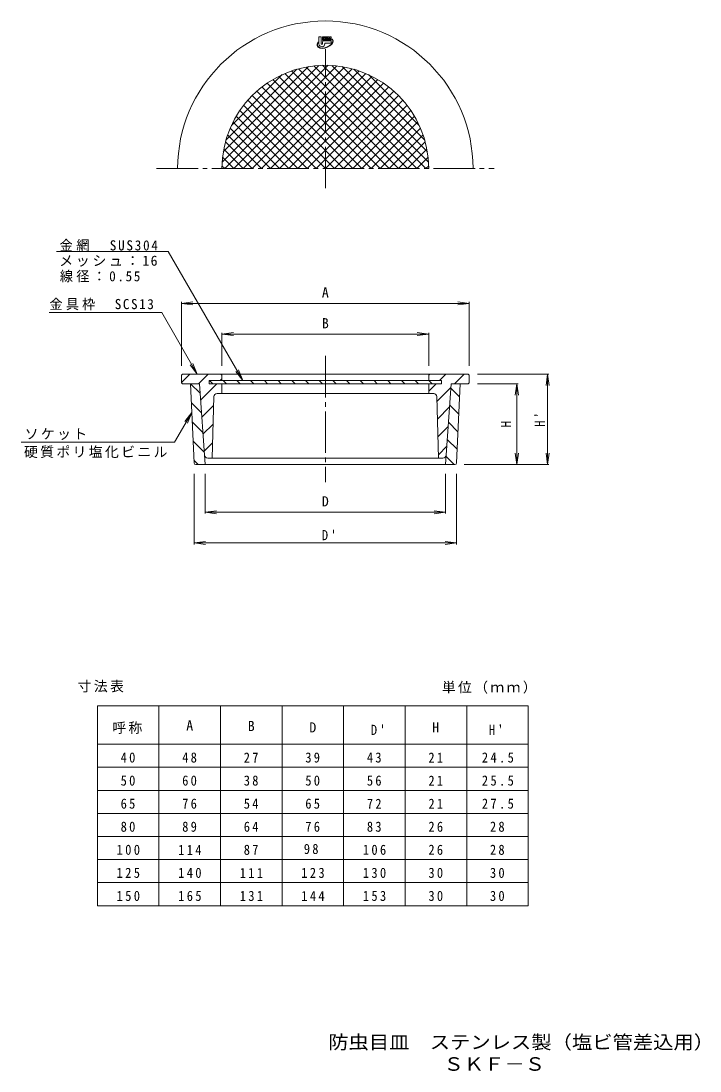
# Model space of a CAD drawing. Units: millimetres, scale not verified. Extents: x -252 to 189, y -344 to 339.
import ezdxf
from ezdxf.enums import TextEntityAlignment as Align

# ---------------------------------------------------------------- set-up
doc = ezdxf.new("R2010")
doc.units = ezdxf.units.MM
doc.header["$LTSCALE"] = 3
doc.linetypes.add('CHAIN2', pattern=[12, 9, -1, 1, -1])
for name, color, linetype, lineweight in [('2-0_通り芯', 7, 'CHAIN2', 9), ('2-2_蓋', 4, 'Continuous', 18), ('2-4_寸法', 7, 'Continuous', 9), ('2-5_仕様文', 7, 'Continuous', 9), ('2-F_2-Fﾚｲﾔ', 7, 'Continuous', 9)]:
    doc.layers.add(name, color=color, linetype=linetype, lineweight=lineweight)
doc.layers.add('F-4_F-4ﾚｲﾔ', color=2, linetype='Continuous')
doc.layers.add('F-5_F-5ﾚｲﾔ', color=2, linetype='Continuous')
doc.styles.add('ＭＳ ゴシック', font='')
doc.styles.get('ＭＳ ゴシック').set_extended_font_data('MS Gothic')

msp = doc.modelspace()

# ---------------------------------------------------------------- linework, layer by layer
at = {"layer": '2-0_通り芯'}
for p, q in [((-54.495, 230.154), (-54.495, 320.58)), ((-164.215, 242.964), (55.224, 242.964)), ((-54.495, 121.116), (-54.495, 38.983))]:
    msp.add_line(p, q, dxfattribs=at)
at = {"layer": '2-2_蓋'}
for p, q in [((-58.625, 328.629), (-57.121, 328.629)), ((-58.625, 328.629), (-58.625, 323.989)), ((-57.121, 324.15), (-57.121, 328.629)), ((-56.371, 326.714), (-56.371, 328.314)), ((-56.051, 328.634), (-55.177, 328.634)), ((-55.79, 328.004), (-55.79, 327.008)), ((-55.498, 328.231), (-55.723, 328.231)), ((-55.431, 328.007), (-55.431, 327.891)), ((-54.86, 327.891), (-55.43, 327.891)), ((-54.858, 327.891), (-54.858, 328.314)), ((-54.6, 328.322), (-54.6, 326.721)), ((-53.407, 328.642), (-54.28, 328.642)), ((-54.019, 328.013), (-54.019, 327.016)), ((-53.727, 328.239), (-53.952, 328.239)), ((-53.66, 327.016), (-53.66, 328.015)), ((-53.088, 326.721), (-53.088, 328.322)), ((-56.389, 324.116), (-56.389, 325.373)), ((-56.051, 326.394), (-55.177, 326.394)), ((-55.662, 326.796), (-55.559, 326.796)), ((-55.431, 327.008), (-55.431, 327.115)), ((-54.28, 326.401), (-53.407, 326.401)), ((-53.891, 326.804), (-53.788, 326.804)), ((-121.564, 247.173), (-58.704, 310.032)), ((-120.804, 253.871), (-65.403, 309.273)), ((-119.832, 242.964), (-52.657, 310.139)), ((-119.078, 261.538), (-73.069, 307.547)), ((-113.892, 242.964), (-47.101, 309.756)), ((-107.953, 242.964), (-41.937, 308.98)), ((-102.013, 242.964), (-37.103, 307.875)), ((-6.978, 242.964), (-71.888, 307.875)), ((-1.038, 242.964), (-67.054, 308.98)), ((4.901, 242.964), (-61.89, 309.756)), ((10.841, 242.964), (-56.334, 310.139)), ((12.573, 247.173), (-50.287, 310.032)), ((11.813, 253.871), (-43.588, 309.273)), ((10.087, 261.538), (-35.922, 307.547)), ((-115.579, 270.977), (-82.508, 304.047)), ((-96.073, 242.964), (-32.556, 306.482)), ((-90.134, 242.964), (-28.265, 304.833)), ((-30.737, 242.964), (-88.625, 300.852)), ((-24.797, 242.964), (-84.784, 302.951)), ((-84.194, 242.964), (-24.207, 302.951)), ((-18.857, 242.964), (-80.726, 304.833)), ((-78.254, 242.964), (-20.366, 300.852)), ((-12.918, 242.964), (-76.435, 306.482)), ((6.588, 270.977), (-26.483, 304.047)), ((-42.616, 242.964), (-95.701, 296.049)), ((-36.676, 242.964), (-92.261, 298.549)), ((-72.315, 242.964), (-16.73, 298.549)), ((-66.375, 242.964), (-13.29, 296.049)), ((-60.435, 242.964), (-104.89, 287.419)), ((-54.495, 242.964), (-102.013, 290.482)), ((-48.556, 242.964), (-98.95, 293.359)), ((-60.435, 242.964), (-10.041, 293.359)), ((-54.495, 242.964), (-6.978, 290.482)), ((-48.556, 242.964), (-4.101, 287.419)), ((-72.315, 242.964), (-110.08, 280.73)), ((-66.375, 242.964), (-107.58, 284.17)), ((-42.616, 242.964), (-1.411, 284.17)), ((-36.676, 242.964), (1.089, 280.73)), ((-84.194, 242.964), (-114.483, 273.253)), ((-78.254, 242.964), (-112.384, 277.094)), ((-30.737, 242.964), (3.393, 277.094)), ((-24.797, 242.964), (5.492, 273.253)), ((-90.134, 242.964), (-116.365, 269.195)), ((-18.857, 242.964), (7.374, 269.195)), ((-102.013, 242.964), (-119.406, 260.357)), ((-96.073, 242.964), (-118.013, 264.904)), ((-12.918, 242.964), (9.022, 264.904)), ((-6.978, 242.964), (10.415, 260.357)), ((-107.953, 242.964), (-120.512, 255.523)), ((-1.038, 242.964), (11.521, 255.523)), ((-113.892, 242.964), (-121.287, 250.359)), ((4.901, 242.964), (12.296, 250.359)), ((-119.832, 242.964), (-121.67, 244.803)), ((10.841, 242.964), (12.679, 244.803)), ((-147.945, 103.83), (-142.448, 109.327)), ((-136.869, 103.027), (-130.569, 109.327)), ((19.663, 105.127), (23.863, 109.327)), ((29.443, 103.027), (35.743, 109.327)), ((-142.02, 103.027), (-135.86, 96.867)), ((-135.552, 92.465), (-124.989, 103.027)), ((-129.759, 105.127), (-127.659, 103.027)), ((-122.889, 105.127), (-121.695, 106.321)), ((-120.85, 105.127), (-118.75, 103.027)), ((-111.94, 105.127), (-109.84, 103.027)), ((-103.031, 105.127), (-100.931, 103.027)), ((-94.121, 105.127), (-92.021, 103.027)), ((-85.212, 105.127), (-83.112, 103.027)), ((-76.302, 105.127), (-74.202, 103.027)), ((-67.393, 105.127), (-65.293, 103.027)), ((-58.483, 105.127), (-56.383, 103.027)), ((-49.574, 105.127), (-47.474, 103.027)), ((-40.664, 105.127), (-38.564, 103.027)), ((-31.754, 105.127), (-29.654, 103.027)), ((-22.845, 105.127), (-20.745, 103.027)), ((-13.935, 105.127), (-11.835, 103.027)), ((-5.026, 105.127), (-2.926, 103.027)), ((3.884, 105.127), (5.984, 103.027)), ((12.705, 98.169), (17.563, 103.027)), ((12.793, 105.127), (14.893, 103.027)), ((18.083, 91.668), (27.138, 100.723)), ((27.103, 100.216), (32.704, 94.615)), ((-141.521, 90.649), (-134.967, 84.095)), ((-134.775, 81.362), (-127.141, 88.996)), ((26.327, 89.113), (32.204, 83.236)), ((18.372, 80.078), (26.245, 87.95)), ((-140.974, 78.223), (-134.073, 71.322)), ((-133.999, 70.259), (-127.445, 76.813)), ((18.661, 68.487), (25.352, 75.178)), ((25.55, 78.01), (31.703, 71.857)), ((-140.427, 65.797), (-133.18, 58.55)), ((-133.223, 59.156), (-127.749, 64.63)), ((18.95, 56.897), (24.459, 62.405)), ((24.774, 66.907), (31.202, 60.478)), ((23.997, 55.804), (29.274, 50.527)), ((-139.881, 53.37), (-137.037, 50.527))]:
    msp.add_line(p, q, dxfattribs=at)
at = {"layer": '2-2_蓋', "color": 3}
for p, q in [((-147.315, 109.327), (-147.945, 108.697)), ((38.325, 109.327), (-147.315, 109.327)), ((38.325, 109.327), (38.955, 108.697)), ((-147.315, 103.027), (-136.29, 103.027)), ((-142.065, 103.027), (-139.8, 51.531)), ((-132.619, 50.527), (-136.29, 103.027)), ((-130.095, 105.127), (21.105, 105.127)), ((-130.095, 103.027), (-130.095, 105.127)), ((-130.095, 103.027), (21.105, 103.027)), ((-121.695, 103.027), (-121.695, 96.727)), ((12.705, 103.027), (12.705, 96.727)), ((21.105, 103.027), (21.105, 105.127)), ((23.628, 50.527), (27.3, 103.027)), ((38.325, 103.027), (27.3, 103.027)), ((33.075, 103.027), (30.809, 51.531)), ((-124.9, 96.727), (15.909, 96.727)), ((-126.999, 94.683), (-127.995, 54.727)), ((18.008, 94.683), (19.005, 54.727)), ((21.964, 54.727), (-130.955, 54.727)), ((-138.751, 50.527), (29.76, 50.527))]:
    msp.add_line(p, q, dxfattribs=at)
at = {"layer": '2-2_蓋'}
for points in [[(-52.812, 326.4), (-52.279, 326.4), (-52.279, 328.029), (-51.866, 326.397), (-51.591, 326.397), (-51.19, 328.006), (-51.19, 326.4), (-50.657, 326.4), (-50.657, 328.633), (-51.505, 328.633), (-51.727, 327.726)], [(-51.73, 327.726), (-51.952, 328.633), (-52.812, 328.633), (-52.812, 326.4)], [(-55.798, 326.015), (-50.65, 326.015), (-50.65, 324.462), (-54.495, 324.462)], [(-55.431, 327.115), (-54.858, 327.115), (-54.858, 326.714)]]:
    msp.add_lwpolyline(points, dxfattribs=at)
at = {"layer": '2-2_蓋', "color": 3}
for points in [[(-122.325, 109.327), (-121.695, 108.697), (-121.695, 105.127)], [(13.335, 109.327), (12.705, 108.697), (12.705, 105.127)], [(-147.315, 103.027), (-147.945, 103.657), (-147.945, 108.697)], [(38.325, 103.027), (38.955, 103.657), (38.955, 108.697)]]:
    msp.add_lwpolyline(points, dxfattribs=at)
for centre, radius, start, end in [((-54.495, 242.964), 95.97, 0, 180), ((-54.495, 242.964), 67.2, 0, 180), ((-124.9, 94.627), 2.1, 90, 178.49256), ((15.909, 94.627), 2.1, 1.50744, 90), ((-130.955, 56.827), 2.1, 184, 270), ((21.964, 56.827), 2.1, 270, 356), ((-138.751, 51.577), 1.05, 182.51939, 270), ((29.76, 51.577), 1.05, 270, 357.48061)]:
    msp.add_arc(centre, radius, start, end, dxfattribs=at)
at = {"layer": '2-2_蓋'}
for centre, radius, start, end in [((-56.051, 328.314), 0.32, 90, 180), ((-55.081, 328.01), 0.709, 171.26836, 180.46741), ((-55.539, 328.085), 0.245, 150.01446, 172.24092), ((-55.693, 328.166), 0.0711, 114.60731, 144.54739), ((-55.527, 328.166), 0.0711, 35.45261, 65.39269), ((-55.682, 328.085), 0.245, 7.75908, 29.98554), ((-56.14, 328.01), 0.709, 359.69501, 8.73164), ((-55.177, 328.314), 0.32, 0, 90), ((-54.28, 328.322), 0.32, 90, 180), ((-53.31, 328.019), 0.709, 171.26836, 180.46741), ((-53.768, 328.093), 0.245, 150.01446, 172.24092), ((-53.923, 328.174), 0.0711, 114.60731, 144.54739), ((-53.757, 328.174), 0.0711, 35.45261, 65.39269), ((-53.911, 328.093), 0.245, 7.75908, 29.98554), ((-54.369, 328.019), 0.709, 359.69501, 8.73164), ((-53.407, 328.322), 0.32, 0, 90), ((-59.217, 324.946), 0.132, 322.01794, 147.75533), ((-56.77, 324.06), 1.856, 182.19416, 278.85423), ((-56.755, 324.14), 0.367, 178.50222, 356.21227), ((-56.751, 324.049), 1.843, 278.32817, 0.85303), ((-55.703, 325.335), 0.687, 97.98212, 176.81095), ((-56.051, 326.714), 0.32, 180, 270), ((-55.182, 327.019), 0.609, 181.07789, 195.15848), ((-55.643, 326.894), 0.131, 195.07587, 219.33216), ((-55.715, 326.843), 0.0431, 226.99615, 264.88915), ((-55.661, 327.268), 0.472, 263.03486, 269.949), ((-55.56, 327.268), 0.472, 270.051, 276.96513), ((-55.506, 326.843), 0.0431, 275.11084, 313.00385), ((-55.578, 326.894), 0.131, 320.66784, 344.92413), ((-56.039, 327.019), 0.609, 344.84152, 358.92211), ((-55.177, 326.714), 0.32, 270, 360), ((-54.533, 324.087), 0.376, 130.46782, 181.57901), ((-54.495, 323.968), 0.494, 90.10422, 124.90014), ((-54.28, 326.721), 0.32, 180, 270), ((-53.411, 327.027), 0.609, 181.07789, 195.15848), ((-53.872, 326.902), 0.131, 195.07587, 219.33216), ((-53.944, 326.851), 0.0431, 226.99615, 264.88915), ((-53.89, 327.276), 0.472, 263.03486, 269.949), ((-53.789, 327.276), 0.472, 270.051, 276.96513), ((-53.736, 326.851), 0.0431, 275.11084, 313.00385), ((-53.807, 326.902), 0.131, 320.66784, 344.92413), ((-54.268, 327.027), 0.609, 344.84152, 358.92211), ((-53.407, 326.721), 0.32, 270, 360), ((-50.02, 326.96), 0.136, 36.28354, 224.32278)]:
    msp.add_arc(centre, radius, start, end, dxfattribs=at)
for major_axis, ratio, start_param, end_param in [((-5.148, -1.874), 0.566667, 5.5845956, 9.6447958), ((-4.89, -1.78), 0.54386, 5.602577, 9.6324738)]:
    msp.add_ellipse((-54.703, 324.575), major_axis=major_axis, ratio=ratio, start_param=start_param, end_param=end_param, dxfattribs=at)
at = {"layer": '2-4_寸法'}
for p, q in [((-147.945, 155.327), (-140.51, 156.306)), ((-147.945, 156.227), (-147.945, 114.697)), ((-147.945, 155.327), (38.955, 155.327)), ((-147.945, 155.327), (-140.51, 154.348)), ((38.955, 155.327), (31.519, 156.306)), ((38.955, 155.327), (31.519, 154.348)), ((38.955, 156.227), (38.955, 114.697)), ((-121.695, 135.327), (-114.26, 136.306)), ((-121.695, 136.227), (-121.695, 114.697)), ((-121.695, 135.327), (12.705, 135.327)), ((-121.695, 135.327), (-114.26, 134.348)), ((12.705, 135.327), (5.269, 136.306)), ((12.705, 135.327), (5.269, 134.348)), ((12.705, 136.227), (12.705, 114.697)), ((90.855, 109.327), (44.325, 109.327)), ((89.955, 109.327), (88.976, 101.891)), ((89.955, 50.527), (89.955, 109.327)), ((89.955, 109.327), (90.933, 101.891)), ((70.855, 103.027), (44.325, 103.027)), ((69.955, 103.027), (68.976, 95.591)), ((69.955, 50.527), (69.955, 103.027)), ((69.955, 103.027), (70.933, 95.591)), ((69.955, 50.527), (68.976, 57.963)), ((69.955, 50.527), (70.933, 57.963)), ((89.955, 50.527), (88.976, 57.963)), ((89.955, 50.527), (90.933, 57.963)), ((90.855, 50.527), (35.76, 50.527)), ((-139.755, -1.373), (-139.755, 44.527)), ((-132.619, 18.627), (-132.619, 44.527)), ((23.628, 18.627), (23.628, 44.527)), ((30.765, -1.373), (30.765, 44.527)), ((-132.619, 19.527), (-125.183, 20.506)), ((23.628, 19.527), (16.193, 20.506)), ((-132.619, 19.527), (23.628, 19.527)), ((-132.619, 19.527), (-125.183, 18.548)), ((23.628, 19.527), (16.193, 18.548)), ((-139.755, -0.473), (-132.32, 0.506)), ((30.765, -0.473), (23.329, 0.506)), ((-139.755, -0.473), (30.765, -0.473)), ((-139.755, -0.473), (-132.32, -1.452)), ((30.765, -0.473), (23.329, -1.452))]:
    msp.add_line(p, q, dxfattribs=at)
at = {"layer": '2-5_仕様文'}
for p, q in [((-156.608, 189.157), (-229.24, 189.157)), ((-108.093, 105.127), (-156.608, 189.157)), ((-160.823, 149.374), (-234.054, 149.374)), ((-137.702, 109.327), (-160.823, 149.374)), ((-137.702, 109.327), (-140.572, 116.256)), ((-137.702, 109.327), (-142.268, 115.277)), ((-108.093, 105.127), (-112.659, 111.077)), ((-108.093, 105.127), (-110.964, 112.056)), ((-141.247, 84.436), (-152.479, 64.983)), ((-141.247, 84.436), (-145.813, 78.486)), ((-141.247, 84.436), (-144.118, 77.507)), ((-152.479, 64.983), (-252.269, 64.983))]:
    msp.add_line(p, q, dxfattribs=at)
at = {"layer": '2-F_2-Fﾚｲﾔ'}
for p, q in [((-202.635, -106.35), (-202.635, -236.35)), ((-202.635, -106.35), (77.365, -106.35)), ((-162.635, -106.35), (-162.635, -236.35)), ((-122.635, -106.35), (-122.635, -236.35)), ((-82.635, -106.35), (-82.635, -236.35)), ((-42.635, -106.35), (-42.635, -236.35)), ((-2.635, -106.35), (-2.635, -236.35)), ((37.365, -106.35), (37.365, -236.35)), ((77.365, -106.35), (77.365, -236.35)), ((-202.635, -131.35), (77.365, -131.35)), ((-202.635, -146.35), (77.365, -146.35)), ((-202.635, -161.35), (77.365, -161.35)), ((-202.635, -176.35), (77.365, -176.35)), ((-202.635, -191.35), (77.365, -191.35)), ((-202.635, -206.35), (77.365, -206.35)), ((-202.635, -221.35), (77.365, -221.35)), ((-202.635, -236.35), (77.365, -236.35))]:
    msp.add_line(p, q, dxfattribs=at)

# ---------------------------------------------------------------- texts
at = {"layer": '2-4_寸法', "style": 'ＭＳ ゴシック'}
for s, p in [('A', (-56.745, 157.127)), ('B', (-56.745, 137.127)), ('D', (-56.745, 21.327))]:
    msp.add_text(s, height=6.598, dxfattribs=at).set_placement(p, align=Align.BOTTOM_LEFT)
msp.add_text('H', height=6.598, rotation=90, dxfattribs=at).set_placement((68.155, 74.527), align=Align.BOTTOM_LEFT)
at = {"layer": '2-4_寸法', "insert": (88.155, 75.052), "char_height": 6.598, "attachment_point": 7, "rotation": 90, "style": 'ＭＳ ゴシック'}
msp.add_mtext("\\T1.36;\\W0.9;H'", dxfattribs=at)
at = {"layer": '2-4_寸法', "insert": (-56.745, 1.327), "char_height": 6.598, "attachment_point": 7, "style": 'ＭＳ ゴシック'}
msp.add_mtext("\\T1.36;\\W0.9;D'", dxfattribs=at)
at = {"layer": '2-5_仕様文', "char_height": 6.598, "attachment_point": 7, "style": 'ＭＳ ゴシック'}
for s, insert in [('\\T1.27;\\W0.95;金網\u3000SUS304', (-227.18, 189.006)), ('\\T1.2;メッシュ：16', (-227.424, 179.139)), ('\\T1.25;\\W0.95;線径：0.55', (-227.031, 168.968)), ('\\T1.24;\\W0.95;金具枠\u3000SCS13', (-233.76, 150.849)), ('\\T1.17;ソケット', (-249.866, 66.468)), ('\\T1.17;硬質ポリ塩化ビニル', (-250.354, 54.719))]:
    msp.add_mtext(s, dxfattribs=dict(at, insert=insert))
at = {"layer": '2-F_2-Fﾚｲﾔ', "style": 'ＭＳ ゴシック'}
for s, p in [('A', (-144.885, -124.425)), ('B', (-104.885, -124.746)), ('D', (-64.885, -125.677)), ('H', (14.993, -125.677))]:
    msp.add_text(s, height=6.598, dxfattribs=at).set_placement(p, align=Align.BOTTOM_LEFT)
at = {"layer": '2-F_2-Fﾚｲﾔ', "char_height": 6.598, "attachment_point": 7, "style": 'ＭＳ ゴシック'}
for s, insert in [('\\T1.17;寸法表', (-215.478, -97.659)), ('\\T1.17;単位（ｍｍ）', (21.184, -98.475)), ('\\T1.17;呼称', (-192.974, -124.626)), ("\\T1.36;\\W0.9;D'", (-24.885, -125.307)), ("\\T1.36;\\W0.9;H'", (51.756, -125.307)), ('\\T1.36;\\W0.9;40', (-187.51, -143.35)), ('\\T1.36;\\W0.9;48', (-147.51, -143.35)), ('\\T1.36;\\W0.9;27', (-107.51, -143.35)), ('\\T1.36;\\W0.9;39', (-67.51, -143.35)), ('\\T1.36;\\W0.9;43', (-27.51, -143.35)), ('\\T1.36;\\W0.9;21', (12.49, -143.35)), ('\\T1.38;\\W0.9;24.5', (47.24, -143.35)), ('\\T1.36;\\W0.9;50', (-187.51, -158.35)), ('\\T1.36;\\W0.9;60', (-147.51, -158.35)), ('\\T1.36;\\W0.9;38', (-107.51, -158.35)), ('\\T1.36;\\W0.9;50', (-67.51, -158.35)), ('\\T1.36;\\W0.9;56', (-27.51, -158.35)), ('\\T1.36;\\W0.9;21', (12.49, -158.35)), ('\\T1.38;\\W0.9;25.5', (47.24, -158.35)), ('\\T1.36;\\W0.9;65', (-187.51, -173.35)), ('\\T1.36;\\W0.9;76', (-147.51, -173.35)), ('\\T1.36;\\W0.9;54', (-107.51, -173.35)), ('\\T1.36;\\W0.9;65', (-67.51, -173.35)), ('\\T1.36;\\W0.9;72', (-27.51, -173.35)), ('\\T1.36;\\W0.9;21', (12.49, -173.35)), ('\\T1.38;\\W0.9;27.5', (47.24, -173.35)), ('\\T1.36;\\W0.9;80', (-187.51, -188.35)), ('\\T1.36;\\W0.9;89', (-147.51, -188.35)), ('\\T1.36;\\W0.9;64', (-107.51, -188.35)), ('\\T1.36;\\W0.9;76', (-67.51, -188.35)), ('\\T1.36;\\W0.9;83', (-27.51, -188.35)), ('\\T1.36;\\W0.9;26', (12.49, -188.35)), ('\\T1.36;\\W0.9;28', (52.49, -188.35)), ('\\T1.38;\\W0.9;100', (-190.135, -203.35)), ('\\T1.38;\\W0.9;114', (-150.135, -203.35)), ('\\T1.36;\\W0.9;87', (-107.51, -203.35)), ('\\T1.36;\\W0.9;98', (-68.477, -202.839)), ('\\T1.38;\\W0.9;106', (-30.135, -203.35)), ('\\T1.36;\\W0.9;26', (12.49, -203.35)), ('\\T1.36;\\W0.9;28', (52.49, -203.35)), ('\\T1.38;\\W0.9;125', (-190.135, -218.35)), ('\\T1.38;\\W0.9;140', (-150.135, -218.35)), ('\\T1.38;\\W0.9;111', (-110.135, -218.35)), ('\\T1.38;\\W0.9;123', (-70.135, -218.35)), ('\\T1.38;\\W0.9;130', (-30.135, -218.35)), ('\\T1.36;\\W0.9;30', (12.49, -218.35)), ('\\T1.36;\\W0.9;30', (52.49, -218.35)), ('\\T1.38;\\W0.9;150', (-190.135, -233.35)), ('\\T1.38;\\W0.9;165', (-150.135, -233.35)), ('\\T1.38;\\W0.9;131', (-110.135, -233.35)), ('\\T1.38;\\W0.9;144', (-70.135, -233.35)), ('\\T1.38;\\W0.9;153', (-30.135, -233.35)), ('\\T1.36;\\W0.9;30', (12.49, -233.35)), ('\\T1.36;\\W0.9;30', (52.49, -233.35))]:
    msp.add_mtext(s, dxfattribs=dict(at, insert=insert))
at = {"layer": 'F-4_F-4ﾚｲﾔ', "style": 'ＭＳ ゴシック', "width": 1.1}
msp.add_text('防虫目皿\u3000ステンレス製（塩ビ管差込用）', height=8.798, dxfattribs=at).set_placement((-52.652, -332.123), align=Align.BOTTOM_LEFT)
at = {"layer": 'F-5_F-5ﾚｲﾔ', "style": 'ＭＳ ゴシック', "width": 1.1}
msp.add_text('ＳＫＦ－Ｓ', height=8.798, dxfattribs=at).set_placement((22.272, -346.315), align=Align.BOTTOM_LEFT)

doc.saveas('drawing.dxf')
